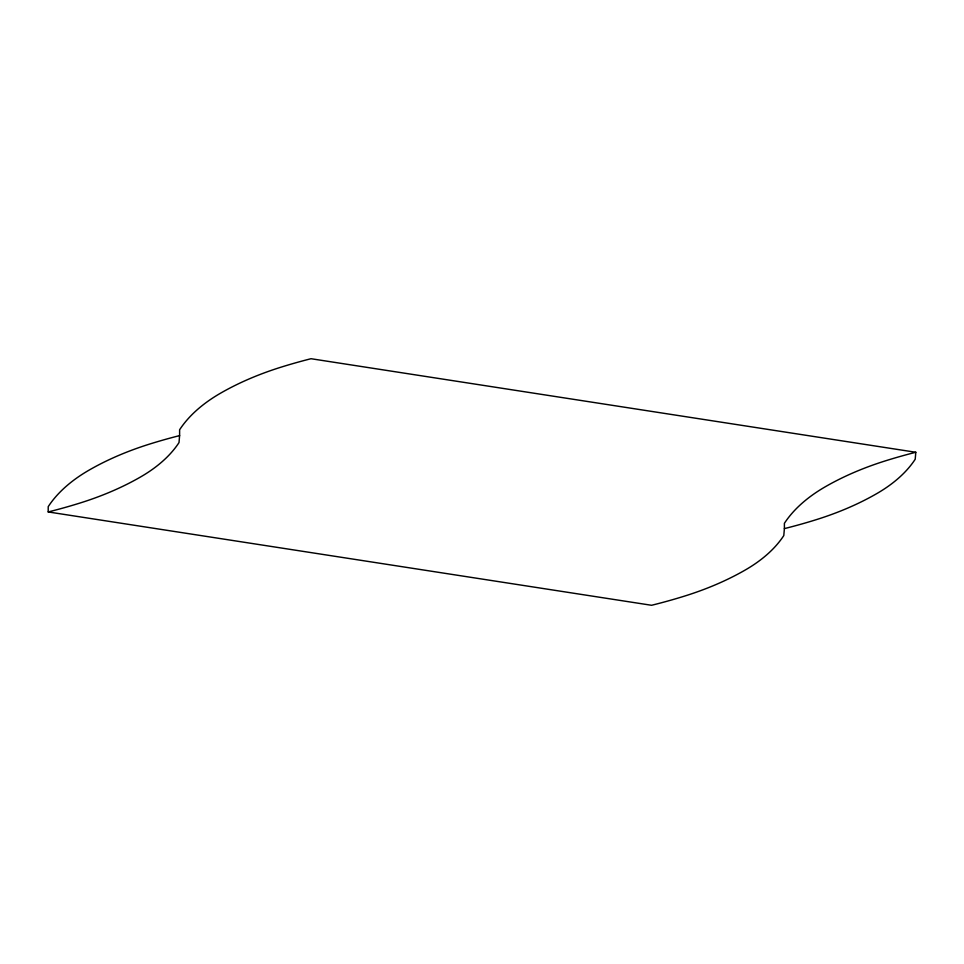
<?xml version="1.0" encoding="UTF-8"?>
<svg xmlns="http://www.w3.org/2000/svg" width="964" height="964" viewBox="0 0 964 964"><rect width="100%" height="100%" fill="white"/><g stroke="black" fill="none" stroke-linecap="round" stroke-linejoin="round"><path stroke-width="1.45" d="M48.2 511.944L48.212 506.666A178.232 102.895 0 0 1 88.953 470.203A262.883 151.77 0 0 1 149.601 444.079A397.144 229.287 0 0 1 179.605 435.608L179.617 429.763A178.232 102.895 0 0 1 220.358 393.3A262.883 151.77 0 0 1 281.018 367.176A397.144 229.287 0 0 1 311.023 358.716L915.8 452.273L915.21 459.226A167.857 96.906 0 0 1 876.83 493.568A262.883 151.77 0 0 1 816.183 519.692A397.144 229.287 0 0 1 784.395 528.609L783.792 535.562A167.857 96.906 0 0 1 745.425 569.905A262.883 151.77 0 0 1 684.765 596.029A397.144 229.287 0 0 1 651.568 605.284L48.2 511.944A397.144 229.287 0 0 0 79.988 503.039A262.883 151.77 0 0 0 140.648 476.915A167.857 96.906 0 0 0 179.015 442.572L179.605 435.608M784.395 528.609L784.395 523.319A178.232 102.895 0 0 1 825.136 486.856A262.883 151.77 0 0 1 885.796 460.732A397.144 229.287 0 0 1 915.8 452.273"/></g></svg>
